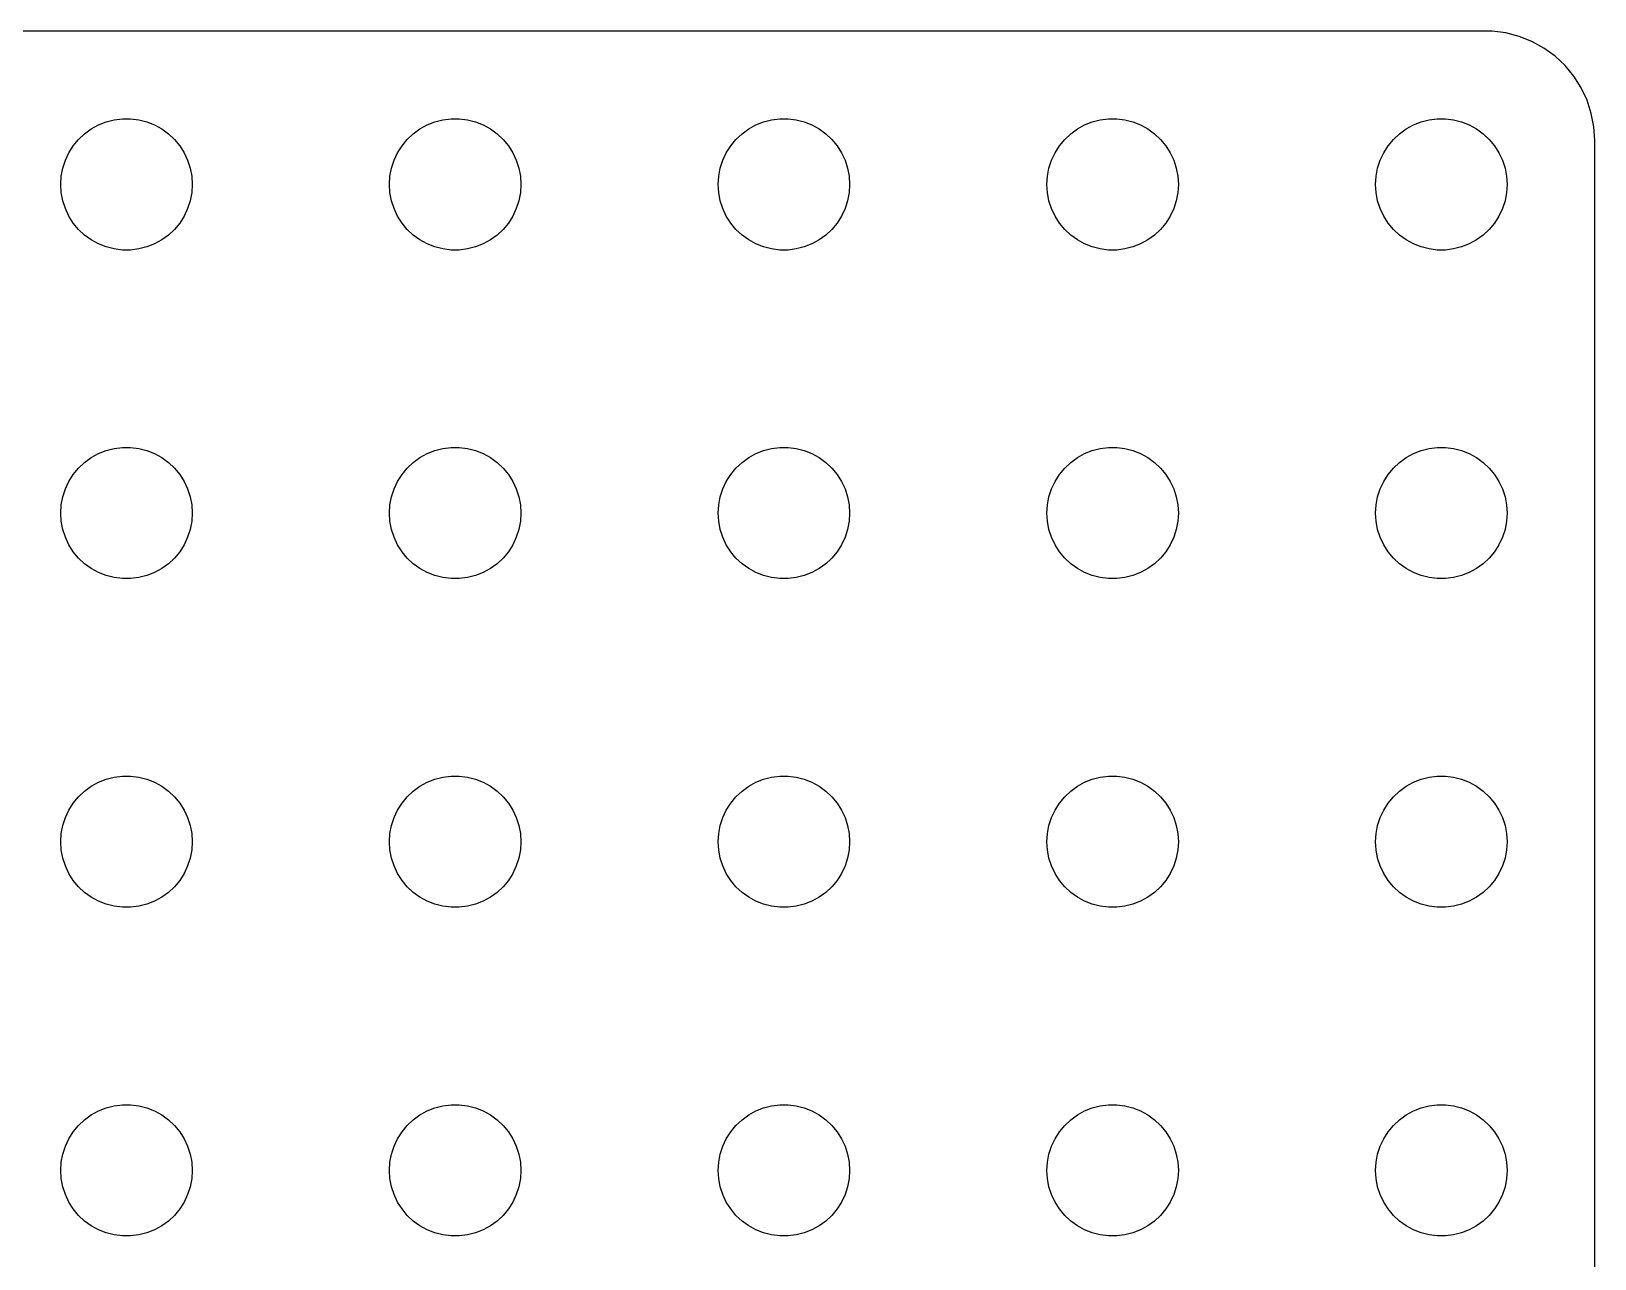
# Model space of a CAD drawing. Header units: metres. Extents: x -134 to 134, y 518 to 1078.
# Drawn here: x 63.2 to 134.5, y 566 to 622 of the extents above; entities that cross this region are included whole.
import ezdxf

# ---------------------------------------------------------------- set-up
doc = ezdxf.new("R2010")
doc.units = ezdxf.units.M

msp = doc.modelspace()

# ---------------------------------------------------------------- linework, layer by layer
for p, q in [((129.814, 621.99), (-129.814, 621.99)), ((130.437, 621.911), (129.814, 621.99)), ((131.045, 621.755), (130.437, 621.911)), ((131.629, 621.524), (131.045, 621.755)), ((132.179, 621.222), (131.629, 621.524)), ((132.687, 620.853), (132.179, 621.222)), ((133.145, 620.423), (132.687, 620.853)), ((133.545, 619.939), (133.145, 620.423)), ((133.882, 619.409), (133.545, 619.939)), ((134.149, 618.841), (133.882, 619.409)), ((134.343, 618.243), (134.149, 618.841)), ((66.2227, 617.714), (66.573, 617.853)), ((66.573, 617.853), (66.9379, 617.947)), ((66.9379, 617.947), (67.3116, 617.994)), ((67.3116, 617.994), (67.6884, 617.994)), ((67.6884, 617.994), (68.0621, 617.947)), ((68.0621, 617.947), (68.427, 617.853)), ((68.427, 617.853), (68.7773, 617.714)), ((81.2227, 617.714), (81.573, 617.853)), ((81.573, 617.853), (81.9379, 617.947)), ((81.9379, 617.947), (82.3116, 617.994)), ((82.3116, 617.994), (82.6884, 617.994)), ((82.6884, 617.994), (83.0621, 617.947)), ((83.0621, 617.947), (83.427, 617.853)), ((83.427, 617.853), (83.7773, 617.714)), ((96.2227, 617.714), (96.573, 617.853)), ((96.573, 617.853), (96.9379, 617.947)), ((96.9379, 617.947), (97.3116, 617.994)), ((97.3116, 617.994), (97.6884, 617.994)), ((97.6884, 617.994), (98.0621, 617.947)), ((98.0621, 617.947), (98.427, 617.853)), ((98.427, 617.853), (98.7773, 617.714)), ((111.223, 617.714), (111.573, 617.853)), ((111.573, 617.853), (111.938, 617.947)), ((111.938, 617.947), (112.312, 617.994)), ((112.312, 617.994), (112.688, 617.994)), ((112.688, 617.994), (113.062, 617.947)), ((113.062, 617.947), (113.427, 617.853)), ((113.427, 617.853), (113.777, 617.714)), ((126.223, 617.714), (126.573, 617.853)), ((126.573, 617.853), (126.938, 617.947)), ((126.938, 617.947), (127.312, 617.994)), ((127.312, 617.994), (127.688, 617.994)), ((127.688, 617.994), (128.062, 617.947)), ((128.062, 617.947), (128.427, 617.853)), ((128.427, 617.853), (128.777, 617.714)), ((134.461, 617.627), (134.343, 618.243)), ((65.3131, 617.054), (65.5877, 617.312)), ((65.5877, 617.312), (65.8925, 617.533)), ((65.8925, 617.533), (66.2227, 617.714)), ((68.7773, 617.714), (69.1075, 617.533)), ((69.1075, 617.533), (69.4123, 617.312)), ((69.4123, 617.312), (69.6869, 617.054)), ((80.3131, 617.054), (80.5877, 617.312)), ((80.5877, 617.312), (80.8925, 617.533)), ((80.8925, 617.533), (81.2227, 617.714)), ((83.7773, 617.714), (84.1075, 617.533)), ((84.1075, 617.533), (84.4123, 617.312)), ((84.4123, 617.312), (84.6869, 617.054)), ((95.3131, 617.054), (95.5877, 617.312)), ((95.5877, 617.312), (95.8925, 617.533)), ((95.8925, 617.533), (96.2227, 617.714)), ((98.7773, 617.714), (99.1075, 617.533)), ((99.1075, 617.533), (99.4123, 617.312)), ((99.4123, 617.312), (99.6869, 617.054)), ((110.313, 617.054), (110.588, 617.312)), ((110.588, 617.312), (110.893, 617.533)), ((110.893, 617.533), (111.223, 617.714)), ((113.777, 617.714), (114.107, 617.533)), ((114.107, 617.533), (114.412, 617.312)), ((114.412, 617.312), (114.687, 617.054)), ((125.313, 617.054), (125.588, 617.312)), ((125.588, 617.312), (125.893, 617.533)), ((125.893, 617.533), (126.223, 617.714)), ((128.777, 617.714), (129.107, 617.533)), ((129.107, 617.533), (129.412, 617.312)), ((129.412, 617.312), (129.687, 617.054)), ((134.5, 617), (134.461, 617.627)), ((64.7107, 616.104), (64.8711, 616.445)), ((64.8711, 616.445), (65.073, 616.763)), ((65.073, 616.763), (65.3131, 617.054)), ((69.6869, 617.054), (69.927, 616.763)), ((69.927, 616.763), (70.1289, 616.445)), ((70.1289, 616.445), (70.2893, 616.104)), ((79.7107, 616.104), (79.8711, 616.445)), ((79.8711, 616.445), (80.073, 616.763)), ((80.073, 616.763), (80.3131, 617.054)), ((84.6869, 617.054), (84.927, 616.763)), ((84.927, 616.763), (85.1289, 616.445)), ((85.1289, 616.445), (85.2893, 616.104)), ((94.7107, 616.104), (94.8711, 616.445)), ((94.8711, 616.445), (95.073, 616.763)), ((95.073, 616.763), (95.3131, 617.054)), ((99.6869, 617.054), (99.927, 616.763)), ((99.927, 616.763), (100.129, 616.445)), ((100.129, 616.445), (100.289, 616.104)), ((109.711, 616.104), (109.871, 616.445)), ((109.871, 616.445), (110.073, 616.763)), ((110.073, 616.763), (110.313, 617.054)), ((114.687, 617.054), (114.927, 616.763)), ((114.927, 616.763), (115.129, 616.445)), ((115.129, 616.445), (115.289, 616.104)), ((124.711, 616.104), (124.871, 616.445)), ((124.871, 616.445), (125.073, 616.763)), ((125.073, 616.763), (125.313, 617.054)), ((129.687, 617.054), (129.927, 616.763)), ((129.927, 616.763), (130.129, 616.445)), ((130.129, 616.445), (130.289, 616.104)), ((134.5, 523), (134.5, 617)), ((64.5237, 615.376), (64.5943, 615.746)), ((64.5943, 615.746), (64.7107, 616.104)), ((70.2893, 616.104), (70.4057, 615.746)), ((70.4057, 615.746), (70.4763, 615.376)), ((79.5237, 615.376), (79.5943, 615.746)), ((79.5943, 615.746), (79.7107, 616.104)), ((85.2893, 616.104), (85.4057, 615.746)), ((85.4057, 615.746), (85.4763, 615.376)), ((94.5237, 615.376), (94.5943, 615.746)), ((94.5943, 615.746), (94.7107, 616.104)), ((100.289, 616.104), (100.406, 615.746)), ((100.406, 615.746), (100.476, 615.376)), ((109.524, 615.376), (109.594, 615.746)), ((109.594, 615.746), (109.711, 616.104)), ((115.289, 616.104), (115.406, 615.746)), ((115.406, 615.746), (115.476, 615.376)), ((124.524, 615.376), (124.594, 615.746)), ((124.594, 615.746), (124.711, 616.104)), ((130.289, 616.104), (130.406, 615.746)), ((130.406, 615.746), (130.476, 615.376)), ((64.5, 615), (64.5237, 615.376)), ((64.5237, 614.624), (64.5, 615)), ((70.4763, 615.376), (70.5, 615)), ((70.5, 615), (70.4763, 614.624)), ((79.5, 615), (79.5237, 615.376)), ((79.5237, 614.624), (79.5, 615)), ((85.4763, 615.376), (85.5, 615)), ((85.5, 615), (85.4763, 614.624)), ((94.5, 615), (94.5237, 615.376)), ((94.5237, 614.624), (94.5, 615)), ((100.476, 615.376), (100.5, 615)), ((100.5, 615), (100.476, 614.624)), ((109.5, 615), (109.524, 615.376)), ((109.524, 614.624), (109.5, 615)), ((115.476, 615.376), (115.5, 615)), ((115.5, 615), (115.476, 614.624)), ((124.5, 615), (124.524, 615.376)), ((124.524, 614.624), (124.5, 615)), ((130.476, 615.376), (130.5, 615)), ((130.5, 615), (130.476, 614.624)), ((64.5943, 614.254), (64.5237, 614.624)), ((70.4763, 614.624), (70.4057, 614.254)), ((79.5943, 614.254), (79.5237, 614.624)), ((85.4763, 614.624), (85.4057, 614.254)), ((94.5943, 614.254), (94.5237, 614.624)), ((100.476, 614.624), (100.406, 614.254)), ((109.594, 614.254), (109.524, 614.624)), ((115.476, 614.624), (115.406, 614.254)), ((124.594, 614.254), (124.524, 614.624)), ((130.476, 614.624), (130.406, 614.254)), ((64.7107, 613.896), (64.5943, 614.254)), ((64.8711, 613.555), (64.7107, 613.896)), ((70.2893, 613.896), (70.1289, 613.555)), ((70.4057, 614.254), (70.2893, 613.896)), ((79.7107, 613.896), (79.5943, 614.254)), ((79.8711, 613.555), (79.7107, 613.896)), ((85.2893, 613.896), (85.1289, 613.555)), ((85.4057, 614.254), (85.2893, 613.896)), ((94.7107, 613.896), (94.5943, 614.254)), ((94.8711, 613.555), (94.7107, 613.896)), ((100.289, 613.896), (100.129, 613.555)), ((100.406, 614.254), (100.289, 613.896)), ((109.711, 613.896), (109.594, 614.254)), ((109.871, 613.555), (109.711, 613.896)), ((115.289, 613.896), (115.129, 613.555)), ((115.406, 614.254), (115.289, 613.896)), ((124.711, 613.896), (124.594, 614.254)), ((124.871, 613.555), (124.711, 613.896)), ((130.289, 613.896), (130.129, 613.555)), ((130.406, 614.254), (130.289, 613.896)), ((65.073, 613.237), (64.8711, 613.555)), ((65.3131, 612.946), (65.073, 613.237)), ((65.5877, 612.688), (65.3131, 612.946)), ((69.6869, 612.946), (69.4123, 612.688)), ((69.927, 613.237), (69.6869, 612.946)), ((70.1289, 613.555), (69.927, 613.237)), ((80.073, 613.237), (79.8711, 613.555)), ((80.3131, 612.946), (80.073, 613.237)), ((80.5877, 612.688), (80.3131, 612.946)), ((84.6869, 612.946), (84.4123, 612.688)), ((84.927, 613.237), (84.6869, 612.946)), ((85.1289, 613.555), (84.927, 613.237)), ((95.073, 613.237), (94.8711, 613.555)), ((95.3131, 612.946), (95.073, 613.237)), ((95.5877, 612.688), (95.3131, 612.946)), ((99.6869, 612.946), (99.4123, 612.688)), ((99.927, 613.237), (99.6869, 612.946)), ((100.129, 613.555), (99.927, 613.237)), ((110.073, 613.237), (109.871, 613.555)), ((110.313, 612.946), (110.073, 613.237)), ((110.588, 612.688), (110.313, 612.946)), ((114.687, 612.946), (114.412, 612.688)), ((114.927, 613.237), (114.687, 612.946)), ((115.129, 613.555), (114.927, 613.237)), ((125.073, 613.237), (124.871, 613.555)), ((125.313, 612.946), (125.073, 613.237)), ((125.588, 612.688), (125.313, 612.946)), ((129.687, 612.946), (129.412, 612.688)), ((129.927, 613.237), (129.687, 612.946)), ((130.129, 613.555), (129.927, 613.237)), ((65.8925, 612.467), (65.5877, 612.688)), ((66.2227, 612.286), (65.8925, 612.467)), ((66.573, 612.147), (66.2227, 612.286)), ((66.9379, 612.053), (66.573, 612.147)), ((68.427, 612.147), (68.0621, 612.053)), ((68.7773, 612.286), (68.427, 612.147)), ((69.1075, 612.467), (68.7773, 612.286)), ((69.4123, 612.688), (69.1075, 612.467)), ((80.8925, 612.467), (80.5877, 612.688)), ((81.2227, 612.286), (80.8925, 612.467)), ((81.573, 612.147), (81.2227, 612.286)), ((81.9379, 612.053), (81.573, 612.147)), ((83.427, 612.147), (83.0621, 612.053)), ((83.7773, 612.286), (83.427, 612.147)), ((84.1075, 612.467), (83.7773, 612.286)), ((84.4123, 612.688), (84.1075, 612.467)), ((95.8925, 612.467), (95.5877, 612.688)), ((96.2227, 612.286), (95.8925, 612.467)), ((96.573, 612.147), (96.2227, 612.286)), ((96.9379, 612.053), (96.573, 612.147)), ((98.427, 612.147), (98.0621, 612.053)), ((98.7773, 612.286), (98.427, 612.147)), ((99.1075, 612.467), (98.7773, 612.286)), ((99.4123, 612.688), (99.1075, 612.467)), ((110.893, 612.467), (110.588, 612.688)), ((111.223, 612.286), (110.893, 612.467)), ((111.573, 612.147), (111.223, 612.286)), ((111.938, 612.053), (111.573, 612.147)), ((113.427, 612.147), (113.062, 612.053)), ((113.777, 612.286), (113.427, 612.147)), ((114.107, 612.467), (113.777, 612.286)), ((114.412, 612.688), (114.107, 612.467)), ((125.893, 612.467), (125.588, 612.688)), ((126.223, 612.286), (125.893, 612.467)), ((126.573, 612.147), (126.223, 612.286)), ((126.938, 612.053), (126.573, 612.147)), ((128.427, 612.147), (128.062, 612.053)), ((128.777, 612.286), (128.427, 612.147)), ((129.107, 612.467), (128.777, 612.286)), ((129.412, 612.688), (129.107, 612.467)), ((67.3116, 612.006), (66.9379, 612.053)), ((67.6884, 612.006), (67.3116, 612.006)), ((68.0621, 612.053), (67.6884, 612.006)), ((82.3116, 612.006), (81.9379, 612.053)), ((82.6884, 612.006), (82.3116, 612.006)), ((83.0621, 612.053), (82.6884, 612.006)), ((97.3116, 612.006), (96.9379, 612.053)), ((97.6884, 612.006), (97.3116, 612.006)), ((98.0621, 612.053), (97.6884, 612.006)), ((112.312, 612.006), (111.938, 612.053)), ((112.688, 612.006), (112.312, 612.006)), ((113.062, 612.053), (112.688, 612.006)), ((127.312, 612.006), (126.938, 612.053)), ((127.688, 612.006), (127.312, 612.006)), ((128.062, 612.053), (127.688, 612.006)), ((66.573, 602.853), (66.9379, 602.947)), ((66.9379, 602.947), (67.3116, 602.994)), ((67.3116, 602.994), (67.6884, 602.994)), ((67.6884, 602.994), (68.0621, 602.947)), ((68.0621, 602.947), (68.427, 602.853)), ((81.573, 602.853), (81.9379, 602.947)), ((81.9379, 602.947), (82.3116, 602.994)), ((82.3116, 602.994), (82.6884, 602.994)), ((82.6884, 602.994), (83.0621, 602.947)), ((83.0621, 602.947), (83.427, 602.853)), ((96.573, 602.853), (96.9379, 602.947)), ((96.9379, 602.947), (97.3116, 602.994)), ((97.3116, 602.994), (97.6884, 602.994)), ((97.6884, 602.994), (98.0621, 602.947)), ((98.0621, 602.947), (98.427, 602.853)), ((111.573, 602.853), (111.938, 602.947)), ((111.938, 602.947), (112.312, 602.994)), ((112.312, 602.994), (112.688, 602.994)), ((112.688, 602.994), (113.062, 602.947)), ((113.062, 602.947), (113.427, 602.853)), ((126.573, 602.853), (126.938, 602.947)), ((126.938, 602.947), (127.312, 602.994)), ((127.312, 602.994), (127.688, 602.994)), ((127.688, 602.994), (128.062, 602.947)), ((128.062, 602.947), (128.427, 602.853)), ((65.3131, 602.054), (65.5877, 602.312)), ((65.5877, 602.312), (65.8925, 602.533)), ((65.8925, 602.533), (66.2227, 602.714)), ((66.2227, 602.714), (66.573, 602.853)), ((68.427, 602.853), (68.7773, 602.714)), ((68.7773, 602.714), (69.1075, 602.533)), ((69.1075, 602.533), (69.4123, 602.312)), ((69.4123, 602.312), (69.6869, 602.054)), ((80.3131, 602.054), (80.5877, 602.312)), ((80.5877, 602.312), (80.8925, 602.533)), ((80.8925, 602.533), (81.2227, 602.714)), ((81.2227, 602.714), (81.573, 602.853)), ((83.427, 602.853), (83.7773, 602.714)), ((83.7773, 602.714), (84.1075, 602.533)), ((84.1075, 602.533), (84.4123, 602.312)), ((84.4123, 602.312), (84.6869, 602.054)), ((95.3131, 602.054), (95.5877, 602.312)), ((95.5877, 602.312), (95.8925, 602.533)), ((95.8925, 602.533), (96.2227, 602.714)), ((96.2227, 602.714), (96.573, 602.853)), ((98.427, 602.853), (98.7773, 602.714)), ((98.7773, 602.714), (99.1075, 602.533)), ((99.1075, 602.533), (99.4123, 602.312)), ((99.4123, 602.312), (99.6869, 602.054)), ((110.313, 602.054), (110.588, 602.312)), ((110.588, 602.312), (110.893, 602.533)), ((110.893, 602.533), (111.223, 602.714)), ((111.223, 602.714), (111.573, 602.853)), ((113.427, 602.853), (113.777, 602.714)), ((113.777, 602.714), (114.107, 602.533)), ((114.107, 602.533), (114.412, 602.312)), ((114.412, 602.312), (114.687, 602.054)), ((125.313, 602.054), (125.588, 602.312)), ((125.588, 602.312), (125.893, 602.533)), ((125.893, 602.533), (126.223, 602.714)), ((126.223, 602.714), (126.573, 602.853)), ((128.427, 602.853), (128.777, 602.714)), ((128.777, 602.714), (129.107, 602.533)), ((129.107, 602.533), (129.412, 602.312)), ((129.412, 602.312), (129.687, 602.054)), ((64.7107, 601.104), (64.8711, 601.445)), ((64.8711, 601.445), (65.073, 601.763)), ((65.073, 601.763), (65.3131, 602.054)), ((69.6869, 602.054), (69.927, 601.763)), ((69.927, 601.763), (70.1289, 601.445)), ((70.1289, 601.445), (70.2893, 601.104)), ((79.7107, 601.104), (79.8711, 601.445)), ((79.8711, 601.445), (80.073, 601.763)), ((80.073, 601.763), (80.3131, 602.054)), ((84.6869, 602.054), (84.927, 601.763)), ((84.927, 601.763), (85.1289, 601.445)), ((85.1289, 601.445), (85.2893, 601.104)), ((94.7107, 601.104), (94.8711, 601.445)), ((94.8711, 601.445), (95.073, 601.763)), ((95.073, 601.763), (95.3131, 602.054)), ((99.6869, 602.054), (99.927, 601.763)), ((99.927, 601.763), (100.129, 601.445)), ((100.129, 601.445), (100.289, 601.104)), ((109.711, 601.104), (109.871, 601.445)), ((109.871, 601.445), (110.073, 601.763)), ((110.073, 601.763), (110.313, 602.054)), ((114.687, 602.054), (114.927, 601.763)), ((114.927, 601.763), (115.129, 601.445)), ((115.129, 601.445), (115.289, 601.104)), ((124.711, 601.104), (124.871, 601.445)), ((124.871, 601.445), (125.073, 601.763)), ((125.073, 601.763), (125.313, 602.054)), ((129.687, 602.054), (129.927, 601.763)), ((129.927, 601.763), (130.129, 601.445)), ((130.129, 601.445), (130.289, 601.104)), ((64.5237, 600.376), (64.5943, 600.746)), ((64.5943, 600.746), (64.7107, 601.104)), ((70.2893, 601.104), (70.4057, 600.746)), ((70.4057, 600.746), (70.4763, 600.376)), ((79.5237, 600.376), (79.5943, 600.746)), ((79.5943, 600.746), (79.7107, 601.104)), ((85.2893, 601.104), (85.4057, 600.746)), ((85.4057, 600.746), (85.4763, 600.376)), ((94.5237, 600.376), (94.5943, 600.746)), ((94.5943, 600.746), (94.7107, 601.104)), ((100.289, 601.104), (100.406, 600.746)), ((100.406, 600.746), (100.476, 600.376)), ((109.524, 600.376), (109.594, 600.746)), ((109.594, 600.746), (109.711, 601.104)), ((115.289, 601.104), (115.406, 600.746)), ((115.406, 600.746), (115.476, 600.376)), ((124.524, 600.376), (124.594, 600.746)), ((124.594, 600.746), (124.711, 601.104)), ((130.289, 601.104), (130.406, 600.746)), ((130.406, 600.746), (130.476, 600.376)), ((64.5, 600), (64.5237, 600.376)), ((70.4763, 600.376), (70.5, 600)), ((79.5, 600), (79.5237, 600.376)), ((85.4763, 600.376), (85.5, 600)), ((94.5, 600), (94.5237, 600.376)), ((100.476, 600.376), (100.5, 600)), ((109.5, 600), (109.524, 600.376)), ((115.476, 600.376), (115.5, 600)), ((124.5, 600), (124.524, 600.376)), ((130.476, 600.376), (130.5, 600)), ((64.5237, 599.624), (64.5, 600)), ((64.5943, 599.254), (64.5237, 599.624)), ((70.4763, 599.624), (70.4057, 599.254)), ((70.5, 600), (70.4763, 599.624)), ((79.5237, 599.624), (79.5, 600)), ((79.5943, 599.254), (79.5237, 599.624)), ((85.4763, 599.624), (85.4057, 599.254)), ((85.5, 600), (85.4763, 599.624)), ((94.5237, 599.624), (94.5, 600)), ((94.5943, 599.254), (94.5237, 599.624)), ((100.476, 599.624), (100.406, 599.254)), ((100.5, 600), (100.476, 599.624)), ((109.524, 599.624), (109.5, 600)), ((109.594, 599.254), (109.524, 599.624)), ((115.476, 599.624), (115.406, 599.254)), ((115.5, 600), (115.476, 599.624)), ((124.524, 599.624), (124.5, 600)), ((124.594, 599.254), (124.524, 599.624)), ((130.476, 599.624), (130.406, 599.254)), ((130.5, 600), (130.476, 599.624)), ((64.7107, 598.896), (64.5943, 599.254)), ((64.8711, 598.555), (64.7107, 598.896)), ((70.2893, 598.896), (70.1289, 598.555)), ((70.4057, 599.254), (70.2893, 598.896)), ((79.7107, 598.896), (79.5943, 599.254)), ((79.8711, 598.555), (79.7107, 598.896)), ((85.2893, 598.896), (85.1289, 598.555)), ((85.4057, 599.254), (85.2893, 598.896)), ((94.7107, 598.896), (94.5943, 599.254)), ((94.8711, 598.555), (94.7107, 598.896)), ((100.289, 598.896), (100.129, 598.555)), ((100.406, 599.254), (100.289, 598.896)), ((109.711, 598.896), (109.594, 599.254)), ((109.871, 598.555), (109.711, 598.896)), ((115.289, 598.896), (115.129, 598.555)), ((115.406, 599.254), (115.289, 598.896)), ((124.711, 598.896), (124.594, 599.254)), ((124.871, 598.555), (124.711, 598.896)), ((130.289, 598.896), (130.129, 598.555)), ((130.406, 599.254), (130.289, 598.896)), ((65.073, 598.237), (64.8711, 598.555)), ((65.3131, 597.946), (65.073, 598.237)), ((65.5877, 597.688), (65.3131, 597.946)), ((69.6869, 597.946), (69.4123, 597.688)), ((69.927, 598.237), (69.6869, 597.946)), ((70.1289, 598.555), (69.927, 598.237)), ((80.073, 598.237), (79.8711, 598.555)), ((80.3131, 597.946), (80.073, 598.237)), ((80.5877, 597.688), (80.3131, 597.946)), ((84.6869, 597.946), (84.4123, 597.688)), ((84.927, 598.237), (84.6869, 597.946)), ((85.1289, 598.555), (84.927, 598.237)), ((95.073, 598.237), (94.8711, 598.555)), ((95.3131, 597.946), (95.073, 598.237)), ((95.5877, 597.688), (95.3131, 597.946)), ((99.6869, 597.946), (99.4123, 597.688)), ((99.927, 598.237), (99.6869, 597.946)), ((100.129, 598.555), (99.927, 598.237)), ((110.073, 598.237), (109.871, 598.555)), ((110.313, 597.946), (110.073, 598.237)), ((110.588, 597.688), (110.313, 597.946)), ((114.687, 597.946), (114.412, 597.688)), ((114.927, 598.237), (114.687, 597.946)), ((115.129, 598.555), (114.927, 598.237)), ((125.073, 598.237), (124.871, 598.555)), ((125.313, 597.946), (125.073, 598.237)), ((125.588, 597.688), (125.313, 597.946)), ((129.687, 597.946), (129.412, 597.688)), ((129.927, 598.237), (129.687, 597.946)), ((130.129, 598.555), (129.927, 598.237)), ((65.8925, 597.467), (65.5877, 597.688)), ((66.2227, 597.286), (65.8925, 597.467)), ((66.573, 597.147), (66.2227, 597.286)), ((68.7773, 597.286), (68.427, 597.147)), ((69.1075, 597.467), (68.7773, 597.286)), ((69.4123, 597.688), (69.1075, 597.467)), ((80.8925, 597.467), (80.5877, 597.688)), ((81.2227, 597.286), (80.8925, 597.467)), ((81.573, 597.147), (81.2227, 597.286)), ((83.7773, 597.286), (83.427, 597.147)), ((84.1075, 597.467), (83.7773, 597.286)), ((84.4123, 597.688), (84.1075, 597.467)), ((95.8925, 597.467), (95.5877, 597.688)), ((96.2227, 597.286), (95.8925, 597.467)), ((96.573, 597.147), (96.2227, 597.286)), ((98.7773, 597.286), (98.427, 597.147)), ((99.1075, 597.467), (98.7773, 597.286)), ((99.4123, 597.688), (99.1075, 597.467)), ((110.893, 597.467), (110.588, 597.688)), ((111.223, 597.286), (110.893, 597.467)), ((111.573, 597.147), (111.223, 597.286)), ((113.777, 597.286), (113.427, 597.147)), ((114.107, 597.467), (113.777, 597.286)), ((114.412, 597.688), (114.107, 597.467)), ((125.893, 597.467), (125.588, 597.688)), ((126.223, 597.286), (125.893, 597.467)), ((126.573, 597.147), (126.223, 597.286)), ((128.777, 597.286), (128.427, 597.147)), ((129.107, 597.467), (128.777, 597.286)), ((129.412, 597.688), (129.107, 597.467)), ((66.9379, 597.053), (66.573, 597.147)), ((67.3116, 597.006), (66.9379, 597.053)), ((67.6884, 597.006), (67.3116, 597.006)), ((68.0621, 597.053), (67.6884, 597.006)), ((68.427, 597.147), (68.0621, 597.053)), ((81.9379, 597.053), (81.573, 597.147)), ((82.3116, 597.006), (81.9379, 597.053)), ((82.6884, 597.006), (82.3116, 597.006)), ((83.0621, 597.053), (82.6884, 597.006)), ((83.427, 597.147), (83.0621, 597.053)), ((96.9379, 597.053), (96.573, 597.147)), ((97.3116, 597.006), (96.9379, 597.053)), ((97.6884, 597.006), (97.3116, 597.006)), ((98.0621, 597.053), (97.6884, 597.006)), ((98.427, 597.147), (98.0621, 597.053)), ((111.938, 597.053), (111.573, 597.147)), ((112.312, 597.006), (111.938, 597.053)), ((112.688, 597.006), (112.312, 597.006)), ((113.062, 597.053), (112.688, 597.006)), ((113.427, 597.147), (113.062, 597.053)), ((126.938, 597.053), (126.573, 597.147)), ((127.312, 597.006), (126.938, 597.053)), ((127.688, 597.006), (127.312, 597.006)), ((128.062, 597.053), (127.688, 597.006)), ((128.427, 597.147), (128.062, 597.053)), ((66.573, 587.853), (66.9379, 587.947)), ((66.9379, 587.947), (67.3116, 587.994)), ((67.3116, 587.994), (67.6884, 587.994)), ((67.6884, 587.994), (68.0621, 587.947)), ((68.0621, 587.947), (68.427, 587.853)), ((81.573, 587.853), (81.9379, 587.947)), ((81.9379, 587.947), (82.3116, 587.994)), ((82.3116, 587.994), (82.6884, 587.994)), ((82.6884, 587.994), (83.0621, 587.947)), ((83.0621, 587.947), (83.427, 587.853)), ((96.573, 587.853), (96.9379, 587.947)), ((96.9379, 587.947), (97.3116, 587.994)), ((97.3116, 587.994), (97.6884, 587.994)), ((97.6884, 587.994), (98.0621, 587.947)), ((98.0621, 587.947), (98.427, 587.853)), ((111.573, 587.853), (111.938, 587.947)), ((111.938, 587.947), (112.312, 587.994)), ((112.312, 587.994), (112.688, 587.994)), ((112.688, 587.994), (113.062, 587.947)), ((113.062, 587.947), (113.427, 587.853)), ((126.573, 587.853), (126.938, 587.947)), ((126.938, 587.947), (127.312, 587.994)), ((127.312, 587.994), (127.688, 587.994)), ((127.688, 587.994), (128.062, 587.947)), ((128.062, 587.947), (128.427, 587.853)), ((65.3131, 587.054), (65.5877, 587.312)), ((65.5877, 587.312), (65.8925, 587.533)), ((65.8925, 587.533), (66.2227, 587.714)), ((66.2227, 587.714), (66.573, 587.853)), ((68.427, 587.853), (68.7773, 587.714)), ((68.7773, 587.714), (69.1075, 587.533)), ((69.1075, 587.533), (69.4123, 587.312)), ((69.4123, 587.312), (69.6869, 587.054)), ((80.3131, 587.054), (80.5877, 587.312)), ((80.5877, 587.312), (80.8925, 587.533)), ((80.8925, 587.533), (81.2227, 587.714)), ((81.2227, 587.714), (81.573, 587.853)), ((83.427, 587.853), (83.7773, 587.714)), ((83.7773, 587.714), (84.1075, 587.533)), ((84.1075, 587.533), (84.4123, 587.312)), ((84.4123, 587.312), (84.6869, 587.054)), ((95.3131, 587.054), (95.5877, 587.312)), ((95.5877, 587.312), (95.8925, 587.533)), ((95.8925, 587.533), (96.2227, 587.714)), ((96.2227, 587.714), (96.573, 587.853)), ((98.427, 587.853), (98.7773, 587.714)), ((98.7773, 587.714), (99.1075, 587.533)), ((99.1075, 587.533), (99.4123, 587.312)), ((99.4123, 587.312), (99.6869, 587.054)), ((110.313, 587.054), (110.588, 587.312)), ((110.588, 587.312), (110.893, 587.533)), ((110.893, 587.533), (111.223, 587.714)), ((111.223, 587.714), (111.573, 587.853)), ((113.427, 587.853), (113.777, 587.714)), ((113.777, 587.714), (114.107, 587.533)), ((114.107, 587.533), (114.412, 587.312)), ((114.412, 587.312), (114.687, 587.054)), ((125.313, 587.054), (125.588, 587.312)), ((125.588, 587.312), (125.893, 587.533)), ((125.893, 587.533), (126.223, 587.714)), ((126.223, 587.714), (126.573, 587.853)), ((128.427, 587.853), (128.777, 587.714)), ((128.777, 587.714), (129.107, 587.533)), ((129.107, 587.533), (129.412, 587.312)), ((129.412, 587.312), (129.687, 587.054)), ((64.8711, 586.445), (65.073, 586.763)), ((65.073, 586.763), (65.3131, 587.054)), ((69.6869, 587.054), (69.927, 586.763)), ((69.927, 586.763), (70.1289, 586.445)), ((79.8711, 586.445), (80.073, 586.763)), ((80.073, 586.763), (80.3131, 587.054)), ((84.6869, 587.054), (84.927, 586.763)), ((84.927, 586.763), (85.1289, 586.445)), ((94.8711, 586.445), (95.073, 586.763)), ((95.073, 586.763), (95.3131, 587.054)), ((99.6869, 587.054), (99.927, 586.763)), ((99.927, 586.763), (100.129, 586.445)), ((109.871, 586.445), (110.073, 586.763)), ((110.073, 586.763), (110.313, 587.054)), ((114.687, 587.054), (114.927, 586.763)), ((114.927, 586.763), (115.129, 586.445)), ((124.871, 586.445), (125.073, 586.763)), ((125.073, 586.763), (125.313, 587.054)), ((129.687, 587.054), (129.927, 586.763)), ((129.927, 586.763), (130.129, 586.445)), ((64.5237, 585.376), (64.5943, 585.746)), ((64.5943, 585.746), (64.7107, 586.104)), ((64.7107, 586.104), (64.8711, 586.445)), ((70.1289, 586.445), (70.2893, 586.104)), ((70.2893, 586.104), (70.4057, 585.746)), ((70.4057, 585.746), (70.4763, 585.376)), ((79.5237, 585.376), (79.5943, 585.746)), ((79.5943, 585.746), (79.7107, 586.104)), ((79.7107, 586.104), (79.8711, 586.445)), ((85.1289, 586.445), (85.2893, 586.104)), ((85.2893, 586.104), (85.4057, 585.746)), ((85.4057, 585.746), (85.4763, 585.376)), ((94.5237, 585.376), (94.5943, 585.746)), ((94.5943, 585.746), (94.7107, 586.104)), ((94.7107, 586.104), (94.8711, 586.445)), ((100.129, 586.445), (100.289, 586.104)), ((100.289, 586.104), (100.406, 585.746)), ((100.406, 585.746), (100.476, 585.376)), ((109.524, 585.376), (109.594, 585.746)), ((109.594, 585.746), (109.711, 586.104)), ((109.711, 586.104), (109.871, 586.445)), ((115.129, 586.445), (115.289, 586.104)), ((115.289, 586.104), (115.406, 585.746)), ((115.406, 585.746), (115.476, 585.376)), ((124.524, 585.376), (124.594, 585.746)), ((124.594, 585.746), (124.711, 586.104)), ((124.711, 586.104), (124.871, 586.445)), ((130.129, 586.445), (130.289, 586.104)), ((130.289, 586.104), (130.406, 585.746)), ((130.406, 585.746), (130.476, 585.376)), ((64.5, 585), (64.5237, 585.376)), ((70.4763, 585.376), (70.5, 585)), ((79.5, 585), (79.5237, 585.376)), ((85.4763, 585.376), (85.5, 585)), ((94.5, 585), (94.5237, 585.376)), ((100.476, 585.376), (100.5, 585)), ((109.5, 585), (109.524, 585.376)), ((115.476, 585.376), (115.5, 585)), ((124.5, 585), (124.524, 585.376)), ((130.476, 585.376), (130.5, 585)), ((64.5237, 584.624), (64.5, 585)), ((64.5943, 584.254), (64.5237, 584.624)), ((70.4763, 584.624), (70.4057, 584.254)), ((70.5, 585), (70.4763, 584.624)), ((79.5237, 584.624), (79.5, 585)), ((79.5943, 584.254), (79.5237, 584.624)), ((85.4763, 584.624), (85.4057, 584.254)), ((85.5, 585), (85.4763, 584.624)), ((94.5237, 584.624), (94.5, 585)), ((94.5943, 584.254), (94.5237, 584.624)), ((100.476, 584.624), (100.406, 584.254)), ((100.5, 585), (100.476, 584.624)), ((109.524, 584.624), (109.5, 585)), ((109.594, 584.254), (109.524, 584.624)), ((115.476, 584.624), (115.406, 584.254)), ((115.5, 585), (115.476, 584.624)), ((124.524, 584.624), (124.5, 585)), ((124.594, 584.254), (124.524, 584.624)), ((130.476, 584.624), (130.406, 584.254)), ((130.5, 585), (130.476, 584.624)), ((64.7107, 583.896), (64.5943, 584.254)), ((64.8711, 583.555), (64.7107, 583.896)), ((70.2893, 583.896), (70.1289, 583.555)), ((70.4057, 584.254), (70.2893, 583.896)), ((79.7107, 583.896), (79.5943, 584.254)), ((79.8711, 583.555), (79.7107, 583.896)), ((85.2893, 583.896), (85.1289, 583.555)), ((85.4057, 584.254), (85.2893, 583.896)), ((94.7107, 583.896), (94.5943, 584.254)), ((94.8711, 583.555), (94.7107, 583.896)), ((100.289, 583.896), (100.129, 583.555)), ((100.406, 584.254), (100.289, 583.896)), ((109.711, 583.896), (109.594, 584.254)), ((109.871, 583.555), (109.711, 583.896)), ((115.289, 583.896), (115.129, 583.555)), ((115.406, 584.254), (115.289, 583.896)), ((124.711, 583.896), (124.594, 584.254)), ((124.871, 583.555), (124.711, 583.896)), ((130.289, 583.896), (130.129, 583.555)), ((130.406, 584.254), (130.289, 583.896)), ((65.073, 583.237), (64.8711, 583.555)), ((65.3131, 582.946), (65.073, 583.237)), ((65.5877, 582.688), (65.3131, 582.946)), ((69.6869, 582.946), (69.4123, 582.688)), ((69.927, 583.237), (69.6869, 582.946)), ((70.1289, 583.555), (69.927, 583.237)), ((80.073, 583.237), (79.8711, 583.555)), ((80.3131, 582.946), (80.073, 583.237)), ((80.5877, 582.688), (80.3131, 582.946)), ((84.6869, 582.946), (84.4123, 582.688)), ((84.927, 583.237), (84.6869, 582.946)), ((85.1289, 583.555), (84.927, 583.237)), ((95.073, 583.237), (94.8711, 583.555)), ((95.3131, 582.946), (95.073, 583.237)), ((95.5877, 582.688), (95.3131, 582.946)), ((99.6869, 582.946), (99.4123, 582.688)), ((99.927, 583.237), (99.6869, 582.946)), ((100.129, 583.555), (99.927, 583.237)), ((110.073, 583.237), (109.871, 583.555)), ((110.313, 582.946), (110.073, 583.237)), ((110.588, 582.688), (110.313, 582.946)), ((114.687, 582.946), (114.412, 582.688)), ((114.927, 583.237), (114.687, 582.946)), ((115.129, 583.555), (114.927, 583.237)), ((125.073, 583.237), (124.871, 583.555)), ((125.313, 582.946), (125.073, 583.237)), ((125.588, 582.688), (125.313, 582.946)), ((129.687, 582.946), (129.412, 582.688)), ((129.927, 583.237), (129.687, 582.946)), ((130.129, 583.555), (129.927, 583.237)), ((65.8925, 582.467), (65.5877, 582.688)), ((66.2227, 582.286), (65.8925, 582.467)), ((66.573, 582.147), (66.2227, 582.286)), ((68.7773, 582.286), (68.427, 582.147)), ((69.1075, 582.467), (68.7773, 582.286)), ((69.4123, 582.688), (69.1075, 582.467)), ((80.8925, 582.467), (80.5877, 582.688)), ((81.2227, 582.286), (80.8925, 582.467)), ((81.573, 582.147), (81.2227, 582.286)), ((83.7773, 582.286), (83.427, 582.147)), ((84.1075, 582.467), (83.7773, 582.286)), ((84.4123, 582.688), (84.1075, 582.467)), ((95.8925, 582.467), (95.5877, 582.688)), ((96.2227, 582.286), (95.8925, 582.467)), ((96.573, 582.147), (96.2227, 582.286)), ((98.7773, 582.286), (98.427, 582.147)), ((99.1075, 582.467), (98.7773, 582.286)), ((99.4123, 582.688), (99.1075, 582.467)), ((110.893, 582.467), (110.588, 582.688)), ((111.223, 582.286), (110.893, 582.467)), ((111.573, 582.147), (111.223, 582.286)), ((113.777, 582.286), (113.427, 582.147)), ((114.107, 582.467), (113.777, 582.286)), ((114.412, 582.688), (114.107, 582.467)), ((125.893, 582.467), (125.588, 582.688)), ((126.223, 582.286), (125.893, 582.467)), ((126.573, 582.147), (126.223, 582.286)), ((128.777, 582.286), (128.427, 582.147)), ((129.107, 582.467), (128.777, 582.286)), ((129.412, 582.688), (129.107, 582.467)), ((66.9379, 582.053), (66.573, 582.147)), ((67.3116, 582.006), (66.9379, 582.053)), ((67.6884, 582.006), (67.3116, 582.006)), ((68.0621, 582.053), (67.6884, 582.006)), ((68.427, 582.147), (68.0621, 582.053)), ((81.9379, 582.053), (81.573, 582.147)), ((82.3116, 582.006), (81.9379, 582.053)), ((82.6884, 582.006), (82.3116, 582.006)), ((83.0621, 582.053), (82.6884, 582.006)), ((83.427, 582.147), (83.0621, 582.053)), ((96.9379, 582.053), (96.573, 582.147)), ((97.3116, 582.006), (96.9379, 582.053)), ((97.6884, 582.006), (97.3116, 582.006)), ((98.0621, 582.053), (97.6884, 582.006)), ((98.427, 582.147), (98.0621, 582.053)), ((111.938, 582.053), (111.573, 582.147)), ((112.312, 582.006), (111.938, 582.053)), ((112.688, 582.006), (112.312, 582.006)), ((113.062, 582.053), (112.688, 582.006)), ((113.427, 582.147), (113.062, 582.053)), ((126.938, 582.053), (126.573, 582.147)), ((127.312, 582.006), (126.938, 582.053)), ((127.688, 582.006), (127.312, 582.006)), ((128.062, 582.053), (127.688, 582.006)), ((128.427, 582.147), (128.062, 582.053)), ((66.573, 572.853), (66.9379, 572.947)), ((66.9379, 572.947), (67.3116, 572.994)), ((67.3116, 572.994), (67.6884, 572.994)), ((67.6884, 572.994), (68.0621, 572.947)), ((68.0621, 572.947), (68.427, 572.853)), ((81.573, 572.853), (81.9379, 572.947)), ((81.9379, 572.947), (82.3116, 572.994)), ((82.3116, 572.994), (82.6884, 572.994)), ((82.6884, 572.994), (83.0621, 572.947)), ((83.0621, 572.947), (83.427, 572.853)), ((96.573, 572.853), (96.9379, 572.947)), ((96.9379, 572.947), (97.3116, 572.994)), ((97.3116, 572.994), (97.6884, 572.994)), ((97.6884, 572.994), (98.0621, 572.947)), ((98.0621, 572.947), (98.427, 572.853)), ((111.573, 572.853), (111.938, 572.947)), ((111.938, 572.947), (112.312, 572.994)), ((112.312, 572.994), (112.688, 572.994)), ((112.688, 572.994), (113.062, 572.947)), ((113.062, 572.947), (113.427, 572.853)), ((126.573, 572.853), (126.938, 572.947)), ((126.938, 572.947), (127.312, 572.994)), ((127.312, 572.994), (127.688, 572.994)), ((127.688, 572.994), (128.062, 572.947)), ((128.062, 572.947), (128.427, 572.853)), ((65.3131, 572.054), (65.5877, 572.312)), ((65.5877, 572.312), (65.8925, 572.533)), ((65.8925, 572.533), (66.2227, 572.714)), ((66.2227, 572.714), (66.573, 572.853)), ((68.427, 572.853), (68.7773, 572.714)), ((68.7773, 572.714), (69.1075, 572.533)), ((69.1075, 572.533), (69.4123, 572.312)), ((69.4123, 572.312), (69.6869, 572.054)), ((80.3131, 572.054), (80.5877, 572.312)), ((80.5877, 572.312), (80.8925, 572.533)), ((80.8925, 572.533), (81.2227, 572.714)), ((81.2227, 572.714), (81.573, 572.853)), ((83.427, 572.853), (83.7773, 572.714)), ((83.7773, 572.714), (84.1075, 572.533)), ((84.1075, 572.533), (84.4123, 572.312)), ((84.4123, 572.312), (84.6869, 572.054)), ((95.3131, 572.054), (95.5877, 572.312)), ((95.5877, 572.312), (95.8925, 572.533)), ((95.8925, 572.533), (96.2227, 572.714)), ((96.2227, 572.714), (96.573, 572.853)), ((98.427, 572.853), (98.7773, 572.714)), ((98.7773, 572.714), (99.1075, 572.533)), ((99.1075, 572.533), (99.4123, 572.312)), ((99.4123, 572.312), (99.6869, 572.054)), ((110.313, 572.054), (110.588, 572.312)), ((110.588, 572.312), (110.893, 572.533)), ((110.893, 572.533), (111.223, 572.714)), ((111.223, 572.714), (111.573, 572.853)), ((113.427, 572.853), (113.777, 572.714)), ((113.777, 572.714), (114.107, 572.533)), ((114.107, 572.533), (114.412, 572.312)), ((114.412, 572.312), (114.687, 572.054)), ((125.313, 572.054), (125.588, 572.312)), ((125.588, 572.312), (125.893, 572.533)), ((125.893, 572.533), (126.223, 572.714)), ((126.223, 572.714), (126.573, 572.853)), ((128.427, 572.853), (128.777, 572.714)), ((128.777, 572.714), (129.107, 572.533)), ((129.107, 572.533), (129.412, 572.312)), ((129.412, 572.312), (129.687, 572.054)), ((64.8711, 571.445), (65.073, 571.763)), ((65.073, 571.763), (65.3131, 572.054)), ((69.6869, 572.054), (69.927, 571.763)), ((69.927, 571.763), (70.1289, 571.445)), ((79.8711, 571.445), (80.073, 571.763)), ((80.073, 571.763), (80.3131, 572.054)), ((84.6869, 572.054), (84.927, 571.763)), ((84.927, 571.763), (85.1289, 571.445)), ((94.8711, 571.445), (95.073, 571.763)), ((95.073, 571.763), (95.3131, 572.054)), ((99.6869, 572.054), (99.927, 571.763)), ((99.927, 571.763), (100.129, 571.445)), ((109.871, 571.445), (110.073, 571.763)), ((110.073, 571.763), (110.313, 572.054)), ((114.687, 572.054), (114.927, 571.763)), ((114.927, 571.763), (115.129, 571.445)), ((124.871, 571.445), (125.073, 571.763)), ((125.073, 571.763), (125.313, 572.054)), ((129.687, 572.054), (129.927, 571.763)), ((129.927, 571.763), (130.129, 571.445)), ((64.5943, 570.746), (64.7107, 571.104)), ((64.7107, 571.104), (64.8711, 571.445)), ((70.1289, 571.445), (70.2893, 571.104)), ((70.2893, 571.104), (70.4057, 570.746)), ((79.5943, 570.746), (79.7107, 571.104)), ((79.7107, 571.104), (79.8711, 571.445)), ((85.1289, 571.445), (85.2893, 571.104)), ((85.2893, 571.104), (85.4057, 570.746)), ((94.5943, 570.746), (94.7107, 571.104)), ((94.7107, 571.104), (94.8711, 571.445)), ((100.129, 571.445), (100.289, 571.104)), ((100.289, 571.104), (100.406, 570.746)), ((109.594, 570.746), (109.711, 571.104)), ((109.711, 571.104), (109.871, 571.445)), ((115.129, 571.445), (115.289, 571.104)), ((115.289, 571.104), (115.406, 570.746)), ((124.594, 570.746), (124.711, 571.104)), ((124.711, 571.104), (124.871, 571.445)), ((130.129, 571.445), (130.289, 571.104)), ((130.289, 571.104), (130.406, 570.746)), ((64.5, 570), (64.5237, 570.376)), ((64.5237, 570.376), (64.5943, 570.746)), ((70.4057, 570.746), (70.4763, 570.376)), ((70.4763, 570.376), (70.5, 570)), ((79.5, 570), (79.5237, 570.376)), ((79.5237, 570.376), (79.5943, 570.746)), ((85.4057, 570.746), (85.4763, 570.376)), ((85.4763, 570.376), (85.5, 570)), ((94.5, 570), (94.5237, 570.376)), ((94.5237, 570.376), (94.5943, 570.746)), ((100.406, 570.746), (100.476, 570.376)), ((100.476, 570.376), (100.5, 570)), ((109.5, 570), (109.524, 570.376)), ((109.524, 570.376), (109.594, 570.746)), ((115.406, 570.746), (115.476, 570.376)), ((115.476, 570.376), (115.5, 570)), ((124.5, 570), (124.524, 570.376)), ((124.524, 570.376), (124.594, 570.746)), ((130.406, 570.746), (130.476, 570.376)), ((130.476, 570.376), (130.5, 570)), ((64.5237, 569.624), (64.5, 570)), ((64.5943, 569.254), (64.5237, 569.624)), ((70.4763, 569.624), (70.4057, 569.254)), ((70.5, 570), (70.4763, 569.624)), ((79.5237, 569.624), (79.5, 570)), ((79.5943, 569.254), (79.5237, 569.624)), ((85.4763, 569.624), (85.4057, 569.254)), ((85.5, 570), (85.4763, 569.624)), ((94.5237, 569.624), (94.5, 570)), ((94.5943, 569.254), (94.5237, 569.624)), ((100.476, 569.624), (100.406, 569.254)), ((100.5, 570), (100.476, 569.624)), ((109.524, 569.624), (109.5, 570)), ((109.594, 569.254), (109.524, 569.624)), ((115.476, 569.624), (115.406, 569.254)), ((115.5, 570), (115.476, 569.624)), ((124.524, 569.624), (124.5, 570)), ((124.594, 569.254), (124.524, 569.624)), ((130.476, 569.624), (130.406, 569.254)), ((130.5, 570), (130.476, 569.624)), ((64.7107, 568.896), (64.5943, 569.254)), ((64.8711, 568.555), (64.7107, 568.896)), ((70.2893, 568.896), (70.1289, 568.555)), ((70.4057, 569.254), (70.2893, 568.896)), ((79.7107, 568.896), (79.5943, 569.254)), ((79.8711, 568.555), (79.7107, 568.896)), ((85.2893, 568.896), (85.1289, 568.555)), ((85.4057, 569.254), (85.2893, 568.896)), ((94.7107, 568.896), (94.5943, 569.254)), ((94.8711, 568.555), (94.7107, 568.896)), ((100.289, 568.896), (100.129, 568.555)), ((100.406, 569.254), (100.289, 568.896)), ((109.711, 568.896), (109.594, 569.254)), ((109.871, 568.555), (109.711, 568.896)), ((115.289, 568.896), (115.129, 568.555)), ((115.406, 569.254), (115.289, 568.896)), ((124.711, 568.896), (124.594, 569.254)), ((124.871, 568.555), (124.711, 568.896)), ((130.289, 568.896), (130.129, 568.555)), ((130.406, 569.254), (130.289, 568.896)), ((65.073, 568.237), (64.8711, 568.555)), ((65.3131, 567.946), (65.073, 568.237)), ((65.5877, 567.688), (65.3131, 567.946)), ((69.6869, 567.946), (69.4123, 567.688)), ((69.927, 568.237), (69.6869, 567.946)), ((70.1289, 568.555), (69.927, 568.237)), ((80.073, 568.237), (79.8711, 568.555)), ((80.3131, 567.946), (80.073, 568.237)), ((80.5877, 567.688), (80.3131, 567.946)), ((84.6869, 567.946), (84.4123, 567.688)), ((84.927, 568.237), (84.6869, 567.946)), ((85.1289, 568.555), (84.927, 568.237)), ((95.073, 568.237), (94.8711, 568.555)), ((95.3131, 567.946), (95.073, 568.237)), ((95.5877, 567.688), (95.3131, 567.946)), ((99.6869, 567.946), (99.4123, 567.688)), ((99.927, 568.237), (99.6869, 567.946)), ((100.129, 568.555), (99.927, 568.237)), ((110.073, 568.237), (109.871, 568.555)), ((110.313, 567.946), (110.073, 568.237)), ((110.588, 567.688), (110.313, 567.946)), ((114.687, 567.946), (114.412, 567.688)), ((114.927, 568.237), (114.687, 567.946)), ((115.129, 568.555), (114.927, 568.237)), ((125.073, 568.237), (124.871, 568.555)), ((125.313, 567.946), (125.073, 568.237)), ((125.588, 567.688), (125.313, 567.946)), ((129.687, 567.946), (129.412, 567.688)), ((129.927, 568.237), (129.687, 567.946)), ((130.129, 568.555), (129.927, 568.237)), ((65.8925, 567.467), (65.5877, 567.688)), ((66.2227, 567.286), (65.8925, 567.467)), ((66.573, 567.147), (66.2227, 567.286)), ((68.7773, 567.286), (68.427, 567.147)), ((69.1075, 567.467), (68.7773, 567.286)), ((69.4123, 567.688), (69.1075, 567.467)), ((80.8925, 567.467), (80.5877, 567.688)), ((81.2227, 567.286), (80.8925, 567.467)), ((81.573, 567.147), (81.2227, 567.286)), ((83.7773, 567.286), (83.427, 567.147)), ((84.1075, 567.467), (83.7773, 567.286)), ((84.4123, 567.688), (84.1075, 567.467)), ((95.8925, 567.467), (95.5877, 567.688)), ((96.2227, 567.286), (95.8925, 567.467)), ((96.573, 567.147), (96.2227, 567.286)), ((98.7773, 567.286), (98.427, 567.147)), ((99.1075, 567.467), (98.7773, 567.286)), ((99.4123, 567.688), (99.1075, 567.467)), ((110.893, 567.467), (110.588, 567.688)), ((111.223, 567.286), (110.893, 567.467)), ((111.573, 567.147), (111.223, 567.286)), ((113.777, 567.286), (113.427, 567.147)), ((114.107, 567.467), (113.777, 567.286)), ((114.412, 567.688), (114.107, 567.467)), ((125.893, 567.467), (125.588, 567.688)), ((126.223, 567.286), (125.893, 567.467)), ((126.573, 567.147), (126.223, 567.286)), ((128.777, 567.286), (128.427, 567.147)), ((129.107, 567.467), (128.777, 567.286)), ((129.412, 567.688), (129.107, 567.467)), ((66.9379, 567.053), (66.573, 567.147)), ((67.3116, 567.006), (66.9379, 567.053)), ((67.6884, 567.006), (67.3116, 567.006)), ((68.0621, 567.053), (67.6884, 567.006)), ((68.427, 567.147), (68.0621, 567.053)), ((81.9379, 567.053), (81.573, 567.147)), ((82.3116, 567.006), (81.9379, 567.053)), ((82.6884, 567.006), (82.3116, 567.006)), ((83.0621, 567.053), (82.6884, 567.006)), ((83.427, 567.147), (83.0621, 567.053)), ((96.9379, 567.053), (96.573, 567.147)), ((97.3116, 567.006), (96.9379, 567.053)), ((97.6884, 567.006), (97.3116, 567.006)), ((98.0621, 567.053), (97.6884, 567.006)), ((98.427, 567.147), (98.0621, 567.053)), ((111.938, 567.053), (111.573, 567.147)), ((112.312, 567.006), (111.938, 567.053)), ((112.688, 567.006), (112.312, 567.006)), ((113.062, 567.053), (112.688, 567.006)), ((113.427, 567.147), (113.062, 567.053)), ((126.938, 567.053), (126.573, 567.147)), ((127.312, 567.006), (126.938, 567.053)), ((127.688, 567.006), (127.312, 567.006)), ((128.062, 567.053), (127.688, 567.006)), ((128.427, 567.147), (128.062, 567.053))]:
    msp.add_line(p, q)

doc.saveas('drawing.dxf')
